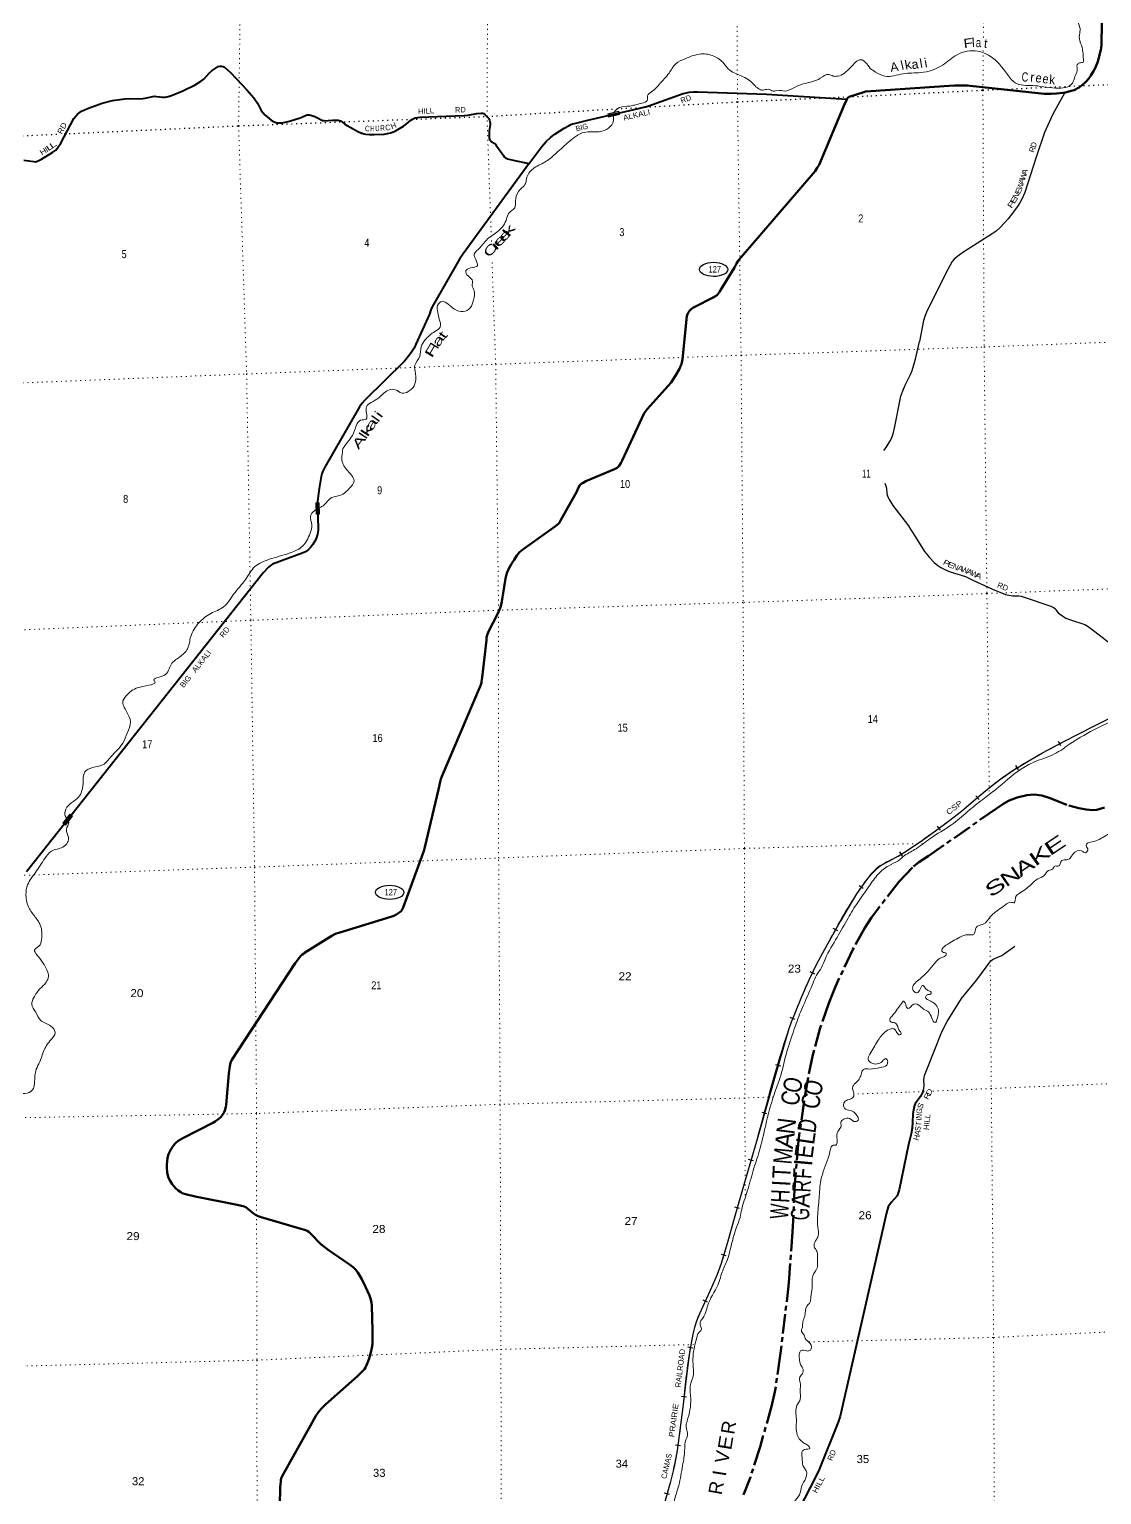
# Model space of a CAD drawing. Header units: feet. Extents: x 751810 to 1010326, y -353855 to -161247.
# Drawn here: x 799473 to 822929, y -295704 to -263666 of the extents above; entities that cross this region are included whole.
import ezdxf
from ezdxf.enums import TextEntityAlignment as Align

# ---------------------------------------------------------------- set-up
doc = ezdxf.new("R2010")
doc.units = ezdxf.units.FT
doc.header["$LTSCALE"] = 70
doc.linetypes.add('DOTTED', pattern=[1.5, 0.3, -1.2])
doc.linetypes.add('LONG_DASH_SHORT_DASH', pattern=[9.9, 6, -1.2, 1.5, -1.2])
for name, color, linetype, lineweight in [('11', 7, 'LONG_DASH_SHORT_DASH', 60), ('17', 7, 'Continuous', 25), ('23', 7, 'Continuous', 70), ('26', 7, 'Continuous', 40), ('29', 7, 'Continuous', 25), ('31', 7, 'Continuous', 13), ('34', 7, 'Continuous', 25), ('39', 7, 'Continuous', 13), ('6', 7, 'DOTTED', 25), ('61', 7, 'Continuous', 13), ('7', 7, 'DOTTED', 13)]:
    doc.layers.add(name, color=color, linetype=linetype, lineweight=lineweight)
for name, color, linetype in [('12', 7, 'Continuous'), ('27', 7, 'Continuous'), ('30', 7, 'Continuous'), ('41', 7, 'Continuous')]:
    doc.layers.add(name, color=color, linetype=linetype)

msp = doc.modelspace()

# ---------------------------------------------------------------- linework, layer by layer
at = {"layer": '11'}
for points in [[(818497.85, -282295.03), (818810.82, -281968.35), (818928.35, -281875.56), (819131.56, -281746.45), (820468.14, -280807.92), (820789.64, -280595.16), (820904.55, -280529.13), (821083.59, -280463.02), (821292.7, -280409.08), (821453.33, -280395.26), (821622.61, -280419.72), (821777.41, -280467.22), (822211.12, -280637.69), (822429.37, -280694.1), (822586.77, -280725.59), (822732.94, -280737.7), (822819.25, -280730.64), (822988.94, -280683.31)], [(818497.85, -282295.03), (817891.06, -283086.28), (817748.81, -283307.64), (817486.97, -283788.11), (817106.11, -284592.53), (816957.71, -284959.43), (816771.33, -285498.01), (816613.11, -286088.26), (816507.38, -286593.61), (816417.77, -287099.75), (816296.43, -287968.3), (816219.77, -288900.8), (816166.49, -289958.52), (816088.4, -291072.05), (815900.02, -292657.76), (815782.51, -293457.98), (815717.74, -293746.21), (815457.37, -294656.91), (815245.23, -295318.78), (815090.98, -295714.04)]]:
    msp.add_lwpolyline(points, dxfattribs=at)
at = {"layer": '17'}
for centre in [(814440.95, -268915.15), (807354.34, -282535.46)]:
    msp.add_ellipse(centre, major_axis=(309.24, -1), ratio=0.500121, dxfattribs=at)
at = {"layer": '23'}
msp.add_line((803099.85, -289184.81), (803984.3, -289361.13), dxfattribs=at)
for points in [[(823567.93, -260033.25), (823114.82, -260590.8), (823056.65, -260676.82), (823009.49, -260768.54), (822982.93, -260865.92), (822975.72, -260980.86), (822969.05, -261117.94), (822921.91, -264006.84)], [(822780.71, -264527.52), (822837.39, -264389.88), (822852.3, -264345.11), (822892.08, -264193.38), (822906.99, -264113.79), (822914.45, -264071.51), (822921.91, -264006.84)], [(822130.09, -265044.79), (822189.84, -265032.84), (822264.41, -265012.94), (822324.07, -264993.04), (822358.87, -264980.6), (822403.62, -264955.73), (822433.45, -264935.83), (822506.78, -264882.35), (822587.56, -264806.49), (822645.98, -264738.09), (822694.45, -264674.67), (822750.38, -264583.88), (822780.71, -264527.52)], [(821670.99, -265076.58), (819988.98, -264891.41), (819848.32, -264892.93), (819711.72, -264896.36), (819591.19, -264899.39), (817879.42, -265020.19)], [(817354.52, -265194.53), (817337.4, -265237.21), (817314.43, -265288.07), (816747.88, -266630.02), (816709.16, -266695.34), (816660.48, -266764.93), (814996.05, -268701.06), (814987.54, -268711.55), (814978.17, -268726.88), (814943.37, -268788.09), (814899.08, -268873.67), (814629.54, -269308.79), (814592.73, -269370.04), (814562.85, -269422.84), (814535.35, -269459.54), (814517.01, -269475.26), (814491.47, -269494.26), (814467.23, -269508.02), (814431.49, -269528.83), (814030.03, -269733.51), (813987.86, -269758.33), (813950.85, -269787.7), (813911.9, -269823.86), (813884.23, -269863.75), (813866.05, -269895.94), (813853.72, -269936.94), (813756.62, -270881.36), (813735.73, -270986.96), (813717.39, -271034.14), (813691.19, -271091.81), (813600.14, -271249.4), (813549.74, -271332.95), (813512.79, -271386.33), (812987.38, -271974.39), (812925, -272060.41), (812871.21, -272170.37), (812443.92, -273094.35), (812414.2, -273151.97), (812372.29, -273210.94), (812352.65, -273234.53), (812330.38, -273252.88), (812273.36, -273285.56), (811648, -273545.81), (811585.79, -273578.54), (811543.88, -273604.75), (811512.45, -273636.2), (811484.29, -273684.52), (811440.32, -273784.2), (811094.61, -274406.3), (811059.27, -274461.85), (810982.78, -274527.7), (810266.65, -275039.7), (810196.15, -275100.08), (810138.88, -275167.51), (810075.66, -275267.83), (810022.44, -275351.42), (809963.02, -275451.31), (809918.49, -275553.53), (809885.09, -275676.73), (809809.96, -276173.73), (809801.92, -276215.35), (809792.75, -276252.04), (809769.15, -276323.66), (809744.29, -276390.96), (809692.71, -276498.58), (809534.72, -276800.22), (809506.57, -276851.61), (809493.47, -276888.31), (809481.69, -276931.55), (809476.24, -276968.68), (809470.14, -277023.46)], [(817879.42, -265020.19), (817760.96, -265027.58), (817723.23, -265036.76), (817407.67, -265144.97), (817377.2, -265166.5), (817354.52, -265194.53)], [(821670.99, -265076.58), (821826.92, -265080.09), (821943.75, -265072.63), (822077.98, -265055.22), (822130.09, -265044.79)], [(809470.14, -277023.46), (809379.45, -277838.61), (809365.39, -277927.52), (809361.83, -277953.12), (809351.35, -277991.12), (809340.87, -278018.64), (809325.94, -278049.23), (808497.95, -280005.27), (808477.09, -280061.12), (808458.36, -280120.94), (808421.93, -280286.87), (808120.85, -281544.09), (808102.73, -281631.08), (808091.37, -281669.81), (807652.4, -282867.63), (807621.83, -282922.02), (807603.5, -282944.3), (807574.68, -282970.51), (807532.77, -282999.34), (807493.48, -283022.93), (807448.95, -283045.21), (807399.55, -283064.8), (806245.3, -283417.41), (806188.33, -283437.72), (806142.49, -283458.69), (806087.48, -283487.52), (806016.92, -283532.01), (805493.63, -283860.33), (805467.97, -283879.37), (805436.53, -283904.27), (805411.65, -283925.24), (805379.33, -283961.65), (805291.61, -284082.48), (803906.34, -286198.52), (803890.38, -286225.91), (803874.66, -286262.6), (803864.18, -286299.3), (803857.12, -286332.54), (803834.62, -286492.11), (803779.87, -287177.86), (803771.84, -287222.57), (803748.26, -287305.13), (803736.47, -287337.9), (803720.76, -287371.97), (803694.56, -287409.98), (803660.51, -287450.6), (803623.94, -287481.47), (803567.52, -287526.61), (803537.39, -287547.58), (803501.24, -287566.88), (802829.48, -287908.74), (802778.39, -287938.77), (802732.35, -287969.39), (802672.29, -288018.69), (802627, -288067.86)], [(802627, -288067.86), (802564.89, -288160.23), (802519.78, -288258.22), (802496.78, -288335.84), (802478.45, -288493.11), (802477.8, -288542.27), (802488.93, -288658.24), (802502.02, -288729.01), (802517.74, -288776.19), (802551.79, -288844.33), (802595.68, -288911.84), (802634.97, -288961.64), (802677.53, -289009.46), (802732.54, -289056.64), (802784.93, -289090.72), (802819.64, -289111.04), (802834.7, -289116.93), (802887.53, -289133.38), (803099.85, -289184.81)], [(803984.3, -289361.13), (804147.07, -289397.38), (804175.88, -289406.55), (804206, -289419.66), (804249.9, -289453.78), (804376.91, -289557.51), (804423.42, -289587.41), (804481.05, -289612.31), (804545.53, -289634.08), (805513.04, -289919.44), (805551.76, -289935.35), (805585.81, -289956.32), (805633.52, -290001.17), (805849.83, -290229.63), (806007.39, -290350.76), (806479.13, -290671.88), (806553.71, -290728.23), (806611.34, -290783.27), (806658.49, -290843.56), (806743.81, -290993.83), (806828.04, -291160.96), (806910.76, -291350.27), (806941.4, -291433.3), (806957.11, -291506.69), (806964.16, -291576.5), (806982.46, -292115.99)], [(806982.46, -292115.99), (806982, -292304.81), (806976.76, -292414.9), (806963.66, -292490.91), (806941.18, -292597.71), (806906.03, -292729.43), (806871.98, -292823.79), (806827.45, -292920.77), (806801.25, -292962.71), (806769.82, -292999.4), (806649.36, -293113.87), (805948.6, -293733.31), (805855.33, -293824.98)], [(805855.33, -293824.98), (805790.12, -293904.99), (805740.21, -293978.66), (805622.41, -294190.79), (805004.37, -295302.42), (804985.28, -295353.8), (804977.42, -295380.01), (804972.73, -295413.89), (804964.32, -295471.74), (804959.59, -295543.04), (804929.62, -297198.38)]]:
    msp.add_lwpolyline(points, dxfattribs=at)
at = {"layer": '26'}
for points in [[(799349.7, -266527.07), (799570.3, -266559.25), (799605.76, -266562.32), (799632.93, -266555.1), (799682.57, -266535.58), (799738.41, -266507.13), (799986.65, -266354.57), (800054.95, -266305.01), (800083.6, -266271.25), (800159.7, -266154.05), (800448.49, -265616.57), (800524.31, -265519.69), (800615.15, -265452.12), (800748.34, -265396.19), (801068.06, -265283.54), (801295.54, -265224.23), (801559.21, -265184.93), (801668.4, -265179.09), (801877.52, -265184.01), (801955.85, -265181.26), (802009.09, -265174.13), (802109.06, -265149.34), (802172.38, -265135.28), (802214.43, -265130.87), (802254.35, -265131.93), (802389.69, -265148.04), (802422.03, -265149.1), (802443.35, -265148.11), (802481.89, -265141.67), (802560.29, -265119.39), (802693.53, -265070.48), (802830.76, -265009.71), (803099.28, -264878.8), (803217.29, -264809.33), (803287.85, -264755.54), (803408.49, -264623.17), (803470.42, -264568.59), (803534.58, -264522.05), (803607.34, -264481.37), (803639.09, -264472.38), (803673.63, -264471.82), (803711.99, -264480.42), (803743.91, -264496.51), (803864.28, -264602.18), (804006.05, -264747.05), (804230.39, -264986.5), (804387.04, -265165.03), (804462.21, -265283.09), (804545.99, -265439.17), (804628.5, -265541), (804764.69, -265650.81), (804830.08, -265687.9), (804888.13, -265708.02), (805000.94, -265710.66), (805165.24, -265674.44), (805394.52, -265603.31), (805431.02, -265590.11), (805525.46, -265546), (805553.71, -265536.49), (805573.46, -265532.47), (805599.49, -265532.8), (805629.76, -265539.96), (805717.76, -265573.82), (805804.54, -265618.88), (805858.12, -265645.39), (805889.32, -265656.59), (805920.1, -265663.35), (805964.97, -265665.97), (806012.55, -265662.82), (806103.94, -265653.36), (806195.79, -265650.85), (806227.92, -265653.32), (806251.33, -265658.55), (806280.3, -265670.35), (806320.62, -265696.09), (806377.43, -265739.34), (806555.02, -265843.76), (806660.39, -265898.87), (806742.53, -265933.61)], [(810398.16, -266603.55), (810679.74, -266224.78), (810779.09, -266115.51), (810873.59, -266028.19), (810970.47, -265956.01), (811172.55, -265824.45), (811279.62, -265766.08), (811314.62, -265748.61), (811352.96, -265734.62), (811397.41, -265722.56), (811687.31, -265651.35), (812795.3, -265395.91), (812999.25, -265346.84), (813775.09, -265073), (813844.13, -265051.81), (813909.04, -265039.67), (813998.68, -265033.46), (814095.91, -265035.29), (815594.85, -265084.75), (817354.52, -265194.53)], [(806742.54, -265933.61), (806752.85, -265937.97), (806787.96, -265949.44), (806836.65, -265960.18), (806914.76, -265967.74), (807015.22, -265966.97), (807237.28, -265955.72), (807310.02, -265945.15), (807374.69, -265929.39), (807437.79, -265906.62), (807497.99, -265878.39), (807655.28, -265782.19), (807707.03, -265746.71), (807821.53, -265649.95), (807868.3, -265622.6), (807915.7, -265604.47), (807915.7, -265604.47), (807968.69, -265593.25), (808015.32, -265589.71), (808982.47, -265551.63), (809066.55, -265543.64), (809265.02, -265509.03), (809358.85, -265500.42), (809387.07, -265501.84), (809407.99, -265508.21), (809446.58, -265532.77), (809491.26, -265579.11), (809513.78, -265610.2), (809535.14, -265652.03), (809544.77, -265683.41), (809549.64, -265717.15), (809549.74, -265755.66), (809532.29, -265887.73), (809528.43, -265950.12), (809529.19, -266022.83), (809532.59, -266045.16), (809538.21, -266065.74), (809545.91, -266084.3), (809554.96, -266098.47), (809575.7, -266118.78), (809652.86, -266165.97), (809667.43, -266178.07), (809680, -266192.9), (809844.53, -266426.52), (809869.93, -266460.88), (809887.12, -266475.88), (809930.65, -266497.51), (810055.84, -266529.58), (810397.57, -266603.43)], [(810398.16, -266603.55), (808961.27, -268571.83), (808883.55, -268690.41), (808284.88, -269736.69), (808258.23, -269800.55), (808227.35, -269891.52), (807930.65, -270546.7), (807889.07, -270638.72), (807834.16, -270724.11), (807793.76, -270779.36), (807679.77, -270918.97), (806808.67, -271776.83), (806754.15, -271837.39), (806697.29, -271918.35), (805939.26, -273238.6), (805885.79, -273343.2), (805869.63, -273386.85), (805855.47, -273443.89), (805813.16, -273704.58), (805777.33, -273985.25), (805787.66, -274615.12), (805775.12, -274706.75), (805757.35, -274776.26), (805739.58, -274819.91), (805672.15, -274927.85), (805623.26, -274997.73), (805582.87, -275039.76), (805526.33, -275081.79), (805463.23, -275111.91), (804795.34, -275359.06), (804748.44, -275386.51), (804702.37, -275425.66), (804596.47, -275542.89), (799409.7, -282086.27)], [(819027.13, -286869.25), (819019.16, -286896.19), (818963.39, -286998.26), (818879.79, -287113.11), (818851.48, -287157.09), (818837.18, -287186.32), (818826.18, -287221.16), (818809.84, -287295.76), (818799.83, -287374.85), (818788.53, -287568.42), (818785.44, -287687.29), (818762.51, -287816.72), (818703.32, -288047.56)], [(818703.32, -288047.56), (818502.82, -289037.51), (818455.61, -289171.48), (818324.23, -289317.49), (818259.94, -289407.57), (818220.81, -289543.37), (817212.22, -293985.84), (817166.93, -294115.74), (816752.2, -295150.14), (816665.68, -295323.29), (816312.18, -296014.02)]]:
    msp.add_lwpolyline(points, dxfattribs=at)
at = {"layer": '29'}
for points in [[(822119.13, -265063.87), (821861.49, -265524.18), (821679.29, -265923.5), (821497.09, -266461.71), (821245.48, -267234.31), (821180.41, -267381.89), (821137.24, -267460.55), (821089.31, -267538.14), (820881.08, -267807.24), (820707.55, -268002.57), (820618.63, -268076.36), (820534.03, -268137.11), (819891.99, -268545.11), (819781.37, -268623.25), (819701.11, -268692.69), (819659.91, -268740.45), (819570.97, -268901.03), (819111.13, -269812.51), (819067.76, -269921.04), (819033.05, -270029.53), (818946.28, -270489.62)], [(818160.52, -272876.99), (818213.16, -272811.76), (818261.97, -272735.8), (818307.52, -272655.5), (818356.31, -272551.34), (818378, -272481.89), (818404.03, -272351.68), (818538.51, -271687.6), (818577.56, -271570.41), (818629.61, -271448.87), (818746.74, -271210.15), (818781.45, -271127.68), (818855.2, -270875.94), (818946.28, -270489.62)], [(818185.93, -273587.05), (818225.08, -273701.54), (818232.68, -273812.21), (818242.44, -273866.47), (818263.04, -273916.38), (818281.48, -273948.94), (818363.9, -274079.16), (818702.28, -274521.88), (818757.59, -274608.68), (818810.73, -274699.84), (819053.66, -275081.79), (819159.94, -275216.34), (819266.23, -275320.52), (819342.15, -275387.79), (819413.73, -275433.37), (819498.32, -275476.77), (819613.28, -275524.52), (819951.65, -275633.03), (820038.41, -275672.08), (820107.82, -275706.82), (820537.3, -275906.48), (820827.95, -276023.67), (820898.44, -276038.85), (820975.45, -276049.71), (821118.6, -276054.05), (821165.23, -276058.38), (821231.39, -276080.09), (821817.04, -276279.75), (821872.34, -276305.78), (821908.14, -276331.84), (821928.74, -276355.7), (821977.55, -276422.99), (822004.65, -276449.02), (822081.66, -276496.77)], [(822081.66, -276496.77), (822145.65, -276538), (822245.43, -276577.06), (822562.11, -276676.89), (822635.86, -276720.3), (822748.65, -276811.44), (822969.89, -276976.38), (823152.09, -277123.96), (823217.16, -277180.38), (823369, -277367.02), (823677, -277788.04), (823768.1, -277879.19), (823820.16, -277926.93), (823872.22, -277961.66), (823928.61, -277992.04), (823980.67, -278005.06), (824067.43, -278009.4), (824171.55, -278000.72), (824258.31, -277987.7), (824457.86, -277939.96), (824913.36, -277818.42), (825494.67, -277640.47), (825893.78, -277505.91)], [(819027.13, -286869.25), (819037.38, -286820.48), (819043.89, -286759.7), (819039.55, -286636.01), (819043.89, -286581.74), (819054.74, -286536.18), (819100.29, -286429.83), (819429.99, -285587.78), (819551.45, -285362.08), (819863.8, -284858.59), (819993.94, -284697.99), (820197.83, -284446.25), (820505.84, -284033.91), (820532.96, -284007.86), (820556.8, -283993.76), (820709.72, -283931.91), (820745.53, -283912.37), (821030.96, -283714.81)]]:
    msp.add_lwpolyline(points, dxfattribs=at)
at = {"layer": '31'}
for p, q in [((805739.1, -274019.42), (805814.09, -274017.86)), ((805744.31, -274269.36), (805739.1, -274019.42)), ((800206.36, -281020.91), (800360.67, -280824.22)), ((800360.67, -280824.22), (800419.68, -280870.51))]:
    msp.add_line(p, q, dxfattribs=at)
for points in [[(805814.09, -274017.86), (805819.3, -274267.8), (805744.31, -274269.36)], [(800419.68, -280870.51), (800265.37, -281067.2), (800206.36, -281020.91)]]:
    msp.add_lwpolyline(points, dxfattribs=at)
for points in [[(805806.26, -274026.02), (805747.26, -274027.24), (805752.13, -274261.19), (805811.13, -274259.97)], [(800217.59, -281019.55), (800362.02, -280835.45), (800408.44, -280871.86), (800264.01, -281055.96)]]:
    msp.add_lwpolyline(points, close=True, dxfattribs=at)
at = {"layer": '34'}
for p, q in [((822038.28, -279332.68), (821986.52, -279234.93)), ((821108.23, -279859.42), (821050.97, -279764.79)), ((820248.53, -280505.54), (820176.47, -280421.62)), ((819406.39, -281175.18), (819340.96, -281085.99)), ((818575.85, -281744.54), (818516.07, -281651.48)), ((817713.61, -282453.52), (817621.7, -282391.98)), ((817155.76, -283379.57), (817059.25, -283325.52)), ((816651.71, -284322.51), (816552.58, -284273.45)), ((816220.49, -285313.99), (816117.87, -285272.71)), ((815909.7, -286333.97), (815803.46, -286303.2)), ((815606.26, -287376.4), (815499.96, -287345.82)), ((815312.53, -288407.57), (815206.22, -288377.04)), ((815010.29, -289450.45), (814903.98, -289419.92)), ((814715.89, -290481.83), (814609.78, -290450.59)), ((814309.51, -291495.53), (814208.98, -291449.41)), ((813987.1, -292497.56), (813878.13, -292478.6)), ((813848.09, -293571.35), (813738.28, -293558.11)), ((813713.64, -294635.86), (813604.02, -294621.08)), ((813475.46, -295701.6), (813368.7, -295672.67))]:
    msp.add_line(p, q, dxfattribs=at)
for points in [[(818477.81, -281744.91), (818597.1, -281668.28), (818716.64, -281591.47), (819006.66, -281393.82), (819291.56, -281188.47), (819578.82, -280977.71), (819861.86, -280761.43), (820128.55, -280536.61), (820393.38, -280309.17), (820692.82, -280073.17), (821005.36, -279854.81), (821318.52, -279665.3), (821637.53, -279486.55), (821866.94, -279361.62), (822097.76, -279239.4), (822774.9, -278894.61), (823453.66, -278553.01)], [(818476.98, -281745.28), (818279.88, -281852.33), (818085.66, -281958.04), (817998.64, -282018.2), (817886.91, -282133.6), (817786.67, -282261.23), (817671.92, -282412.95), (817566.47, -282570.45), (817208.64, -283173.39), (816866.29, -283784.73), (816693.89, -284108.3), (816531.29, -284436.84), (816363.79, -284816.91), (816206.91, -285201.44), (816139.25, -285369.65), (816079.9, -285540.68), (815726.59, -286760.57), (815375.51, -287981.03), (815133.35, -288824.17), (814891.2, -289667.31), (814750.87, -290160.4), (814606.05, -290652.34), (814520.73, -290891.5), (814366.43, -291240.5), (814207.21, -291587.61), (814135.63, -291746.78), (814065.68, -291907.06), (814021.45, -292050.13), (813989.8, -292196.87), (813946.98, -292394.44), (813912.37, -292593.33), (813842.23, -293163.65), (813773.49, -293734.03), (813709.56, -294238.06), (813641.64, -294741.63), (813575.07, -295094.52), (813488.78, -295443.67), (813348.07, -295962.98)]]:
    msp.add_lwpolyline(points, dxfattribs=at)
at = {"layer": '34', "lineweight": 13}
for points in [[(818478.12, -281746.02), (818717.25, -281592.39), (819292.21, -281189.36), (819862.55, -280762.29), (820394.08, -280310.02), (821005.96, -279855.73), (821638.06, -279487.51), (822098.27, -279240.38), (823454.15, -278553.99), (824218.78, -278180.43), (824605.4, -278045.89), (825130.08, -277885.74), (826118.3, -277613.27), (827402.09, -277262.92), (827855.79, -277158.91), (828228.43, -277109.28), (829004.38, -277031.41), (829832.56, -276952.22), (830283.79, -276910.69), (830915.75, -276862.61), (831737.95, -276622.5), (832941.46, -276358.72), (833636.56, -276262.74), (833975.05, -276213.97), (834420.45, -276180.64), (834896.73, -276176.74), (835342.53, -276159.5), (836105.91, -276142.35), (837132.79, -276132.67), (838348.44, -276116.24), (839281.06, -276114.96), (839991.64, -276157.52), (840685, -276234.74), (841304.77, -276344.01), (841915.25, -276483.71), (842609.87, -276693.79), (843455.95, -276932.27), (844489.18, -277260.69), (845259, -277585.65), (845847.12, -277959.47), (846344.95, -278339.58), (846856.37, -278781.77), (847499.09, -279331.4), (847989.06, -279800.31), (848409.98, -280240.74), (848775.11, -280700.7), (849049.22, -281056.23), (849460.43, -281591.54), (849721.37, -281983.64), (849957.41, -282344.15), (849959.62, -282352.15)], [(818474.57, -281747.61), (818086.24, -281958.98), (817787.54, -282261.9), (817567.4, -282571.04), (816867.26, -283785.26), (816532.29, -284437.31), (816207.93, -285201.85), (816080.95, -285541.01), (815376.57, -287981.33), (814892.26, -289667.61), (814607.1, -290652.68), (814208.21, -291588.06), (814066.71, -291907.44), (813990.88, -292197.1), (813913.46, -292593.49), (813774.58, -293734.17), (813642.73, -294741.81), (813489.84, -295443.95), (813197.79, -296479.51), (812928.59, -297283.02), (812574.82, -298080.45), (812094.54, -298884.88), (811801.61, -299264.17), (811412.09, -299639.68), (810545.27, -300420.95), (809897.78, -301034.02), (808849.03, -301948.38), (808014.09, -302716.82), (807336.74, -303342.67), (806903.96, -303584.31), (806502.63, -303706.45), (805709.14, -303735.09), (805182.36, -303733.33), (804280.99, -303704.11), (803540.71, -303773.79), (802841.67, -303888.8), (802151.67, -304047.89), (801184.53, -304308.09), (799969.68, -304638.5), (799675.85, -304713.83), (799265.07, -304773.78), (797956.67, -304880.91), (796817.61, -305008.24), (796152.73, -305122.46), (795097.99, -305332.36), (794312.18, -305521.88), (793734.67, -305676.32), (792980.06, -305911.41), (792358.21, -306149.43), (792029.59, -306285.97), (791607.86, -306483.07), (791178.82, -306712.54), (790788.39, -306971.75)]]:
    msp.add_spline(points, degree=3, dxfattribs=at)
at = {"layer": '39'}
for points in [[(822593.13, -260066.62), (822478.68, -260469.86), (822409.21, -260749.45), (822308.36, -260979.5), (822302.14, -261134.69), (822242.25, -261476.46), (822258.58, -261649.2), (822224.47, -261895.7), (822255.99, -262357.99), (822308.11, -263002.99), (822423.93, -263541.69), (822457.59, -263683.79), (822436.92, -263823.24), (822485.88, -264015.3), (822520.64, -264201.67), (822526.84, -264290.1), (822521.19, -264386.89), (822443.1, -264398.92), (822395.88, -264440.37), (822393.09, -264571.31), (822343.99, -264699.39), (822291.28, -264843.67), (822188.66, -264920.74), (821984.41, -264952.04), (821716.6, -264932.59), (821470.54, -264898.51), (821269.36, -264891.48), (821067.44, -264854.27), (820867.52, -264653.92), (820487.71, -264250.71), (820215.75, -264144.78), (819765.37, -264220.52), (819447.38, -264447.97), (818969.05, -264613), (818583.72, -264636.77), (818189.13, -264692.99), (817979.79, -264599.59), (817864.56, -264521.6)], [(798018.93, -265038.93), (798049.96, -265024.49), (798070.28, -264945.51), (798074.74, -264788.38), (798073.14, -264609.1), (798083.42, -264470.25), (798171.88, -264286.84), (798246.36, -264202.56), (798293.83, -263903.5), (798388.25, -263635.55), (798536.29, -263338.17), (798691, -263157.39), (798829.56, -263150.12), (799028.07, -263038.77), (799400.21, -262871.02), (799713.02, -262658.36), (799941.12, -262522.16), (800208.45, -262342.77), (800313.62, -262193.35), (800377.64, -262179.77), (800466.74, -262119.3), (800506.6, -262104.28), (800488.47, -262014.11), (800521.89, -261981.12), (800599.08, -262015.55), (800593.09, -261929.12), (800592.07, -261796.28), (800705.26, -261558.09), (800807.18, -261354.39), (800859.68, -261188.08), (801073.03, -261022.03), (801231.59, -260921.69), (801315.8, -260824.62)], [(817864.56, -264521.6), (817660.56, -264331.78), (817433.24, -264502.18), (817156.05, -264689.85), (817057.49, -264688.13), (816958.16, -264652.21), (816773.12, -264737.07), (816431.94, -264851.75), (816208.72, -264937.51), (815987.37, -265017.18), (815850.21, -265000.01), (815745.69, -265016.53), (815633.84, -264978), (815521.99, -264996.34), (815417.1, -264960.07), (815228.2, -264787.34), (814927.18, -264635.35), (814792.82, -264561.99), (814662.7, -264410.03), (814443.98, -264252.08), (814171.47, -264204.11), (813820.01, -264308.97), (813611.5, -264422.56), (813465.28, -264623.27), (813253.72, -264867.79), (813092.48, -265026.58), (812996.03, -265117.42), (812986.32, -265220.32), (812873.06, -265279.33), (812715.75, -265321.33), (812611.23, -265343.35), (812383.85, -265378.21), (812258.65, -265491.01), (812250.45, -265660.31), (812141.68, -265827.93), (811938.37, -265905.16), (811608.96, -265918.92), (811275.92, -266126.02), (811001.97, -266367.97), (810781, -266552.31), (810518.87, -266695.35), (810356.67, -266900.46), (810327.59, -267036.02), (810170.83, -267214.83), (810107.18, -267421.67), (810092.4, -267566.96), (809956.54, -267692.94), (809899.7, -267845.26), (809702.43, -268099.51), (809473.19, -268273.98), (809326.29, -268444.51), (809206.83, -268584.2), (809237.67, -268702.25), (809272.84, -268834.3), (809121.18, -268884.15), (809022.04, -268944.85), (809068.86, -269058.51), (809169.93, -269170.89), (809162.13, -269269.72), (809202.74, -269375.46), (809189.47, -269587.15), (809116.96, -269757.96), (808965.94, -269835.98), (808775.82, -269786.07), (808634.6, -269676.65), (808500.47, -269613.35), (808403.98, -269702.18), (808409.52, -269857.06), (808440.95, -270001.27), (808459, -270175.99), (808346.57, -270271.23), (808131.67, -270457.44), (808046.6, -270606.39), (808011.32, -270822.63), (807907.03, -271010.28), (807917.23, -271193.24), (807891.08, -271457.57), (807761.3, -271585.42), (807623.43, -271622.88), (807478.93, -271545.73), (807352.34, -271548.7), (807115.01, -271721.35), (806948.56, -271827.91), (806846.08, -271918.89), (806849.25, -272057.73), (806842.18, -272188.75), (806720.11, -272213.75), (806630.06, -272320.54), (806538.69, -272546.14), (806437.37, -272687.42), (806334.08, -272830.76)], [(806334.08, -272830.76), (806327.39, -273155.03), (806489.26, -273376.71), (806577.46, -273541.74), (806478.55, -273701.08), (806328.68, -273829.4), (806196.97, -273872.75), (806083.12, -273905.61), (805923.85, -274062.34), (805709.62, -274190.16), (805623.87, -274308.93), (805650.28, -274497.55), (805614.31, -274683.6), (805543.58, -274844.29), (805451.8, -274963.21), (805157.84, -275121.07), (804722.58, -275254.07), (804400.68, -275420.64), (804205.7, -275686.92), (803941.85, -276019.23), (803722.89, -276292.1), (803442.73, -276437.57), (803183.99, -276640.92), (803003.85, -276941.07), (802933.54, -277208.45), (802758.78, -277391.71), (802575.44, -277551.01), (802416.07, -277792.3), (802205.6, -277907.95), (802209.71, -277911.88), (801899.12, -278045.98), (801627.23, -278201.32), (801522.06, -278350.74), (801599.77, -278584.46), (801683.27, -278807.98), (801614.42, -279051.17), (801516.93, -279272.88), (801256.42, -279574.91), (801109.15, -279729.35), (800851.59, -279807.85), (800688.88, -279902.25), (800648.48, -280158.87), (800606.8, -280359.15), (800521.14, -280481.94), (800363, -280600.39), (800254.14, -280763.99), (800256.34, -280860.57), (800337.91, -280999.58), (800283.31, -281161.91), (800327.39, -281332), (800311.78, -281441.07), (800205.61, -281546.23), (799958.32, -281634.56), (799809.18, -281795.08), (799607.08, -282101.78), (799436.25, -282369.5), (799399.01, -282587.79), (799448.9, -282836.26), (799584.46, -283050.5), (799713.72, -283252.82), (799741.05, -283570.25), (799683.98, -283712.51), (799585.39, -283797.36), (799637.96, -283898.8), (799768.59, -284072.89), (799865.01, -284245.78), (799892.01, -284371.98), (799838.68, -284502.07), (799711.14, -284639.93), (799570.86, -284836.48), (799527.85, -284978.41), (799608.15, -285149.66), (799718.78, -285328.25), (799944.98, -285461.86), (800036.42, -285592.59), (799924.14, -285782.44), (799769.39, -286049.78), (799701.36, -286240.61), (799624.65, -286403.46), (799588.91, -286688.15), (799561.84, -286823.67), (799427.45, -286925.46), (799222.99, -286952.39), (799107.42, -287085.95), (799122.19, -287292.96), (799054.38, -287493.85), (798985.85, -287662.54), (798915.99, -287772.89), (798746.61, -287839.26), (798527.5, -287928.94), (798430.06, -288152.67)], [(818481.08, -281847.69), (818618.19, -281731.79), (818869.72, -281580.5), (819175.76, -281357.38), (819644.78, -281059.7), (819989.5, -280775.21), (820328.5, -280502.94), (820610.53, -280284.45), (821150.59, -279852.1), (821457.97, -279683.31), (821895.88, -279509.22), (822250.03, -279280.87), (822830.64, -278944.14), (823668.99, -278544.57), (824187.47, -278295.98), (824857.49, -278079.83), (825408.23, -277917.01), (825811.96, -277824.32), (826273.45, -277710.05), (826740.82, -277589.59), (826880.02, -277610.25), (826954.52, -277533.88), (827085.09, -277530.61), (827291.69, -277513.34), (827452.74, -277523.39), (827590.78, -277578.31), (827672.76, -277479.61), (827802.14, -277428.04), (827915.52, -277298.34), (828087.32, -277255.78), (828530.22, -277202.37), (829143.71, -277138.65), (829617.38, -277110.64), (829797.75, -277170.54), (829918.65, -277101.07), (830131.7, -277019.21), (830561.37, -277000.36), (830773.04, -277025.25), (830928.36, -277047.52), (831101.07, -277041.17), (831199.12, -276942.07), (831313.69, -276860.67), (831659.17, -276769.44), (831888.73, -276705.29), (832205.72, -276681.22), (832434.94, -276602.98), (832692.46, -276612.62), (832774.27, -276588.42), (832939.26, -276513.81), (833298.1, -276394.06), (833616.4, -276341.77), (833657.82, -276391.07), (833748.79, -276493.48), (833757.1, -276422.8), (833758.83, -276330.14), (833929.18, -276309.76), (834386.58, -276274.11), (834696.03, -276270.37), (834737.12, -276225.04), (834723.33, -276154.92), (834665.84, -276106.02), (834483.48, -276101.81), (834191.47, -276105.86), (833875.99, -276109.75), (833920.75, -276050.24), (834072.16, -275669.93), (834141.03, -275366.19), (834142.46, -275098.37), (834174.52, -275013), (834259.83, -275049.11), (834342.74, -275069.18), (834404.99, -275148.15), (834473.41, -275069.92), (834563.52, -274975.04), (834629.1, -275025.75), (834639.23, -275273.14), (834706.45, -275553.33), (834723.73, -275764.3), (834791.49, -275903.54), (834820.7, -275947.1), (834893.52, -275965.41), (835004.57, -276067.32), (835003.41, -276101.57), (834901.01, -276106.16), (834833.06, -276121.96), (834830.74, -276190.47), (834889.54, -276211.15), (834974.6, -276237.2), (834963.69, -276283.78), (835042.53, -276301.93), (835133.54, -276243.27)], [(818591.16, -284910.39), (818637.72, -284962.82), (818657.84, -285044.87), (818688.67, -285072.28), (818820.97, -284976.34), (818964.98, -285029.1), (819034.82, -285089.76), (819140.77, -285147.5), (819212.6, -285288.65), (819283.28, -285383.52), (819336.94, -285277.48), (819341.37, -285049.85), (819242.31, -284945.63), (819132.3, -284885.97), (819078.58, -284826.92), (819109.47, -284775.81), (819187.47, -284759.76), (819196.47, -284717.25), (819127.18, -284678.72), (819063.36, -284617.91), (819011.9, -284568.86), (818959.6, -284648.7), (818881.24, -284731.2), (818818.07, -284696.55), (818794.34, -284630.7), (818958.1, -284425.25), (819273.41, -284089.15), (819426.96, -283958.44), (819518.37, -283915.88), (819529.23, -283867.29), (819448.13, -283839.12), (819431.17, -283803.31), (819522.9, -283692.28), (819828.12, -283517.5), (820009.62, -283460.59), (820132.06, -283453.49), (820182.57, -283301.22), (820337.56, -283228.87), (820492.48, -283071.96), (820671.54, -282916.46), (820821.68, -282810.01), (820934.83, -282752.8), (821013.42, -282760.9), (821050.32, -282627.08), (821121.04, -282560.88), (821255.55, -282472.94), (821375.65, -282371.26), (821531.16, -282238.5), (821670.08, -282166.56), (821767.84, -282055.38), (821857.39, -282018.9), (821904.2, -281961.35), (821978.63, -281963.51), (822060.01, -281840.66), (822164.07, -281821.94), (822237.6, -281787.88), (822305.57, -281691.54), (822490.95, -281628.5), (822576.36, -281668.63), (822624.59, -281586.89), (822595.27, -281539.3), (822595.84, -281480.9), (822723.21, -281429.38), (823015.41, -281297.21), (823328.7, -281204.78), (823422.03, -281321.23), (823503.87, -281379.57), (823534.54, -281237.86), (823556.36, -281144.7), (823773.97, -281084.87), (824009.34, -280929.97), (824147.94, -280926.49), (824184.72, -280869.19), (824235.3, -280801.48), (824378.84, -280753.58), (824694.95, -280612.76), (824892.01, -280615.86), (824962, -280682.56), (825050.11, -280587.73), (825129.57, -280549.49), (825155.05, -280442.14), (825419.88, -280340.86), (825575.62, -280298.7), (825761.14, -280241.69), (826159.75, -280185.37), (826855.62, -280039.04), (827663.83, -279883.85), (827886.6, -279870.2), (827964.89, -279866.22), (827997.25, -279792.92)], [(818481.78, -281847.1), (818271.06, -281952.64), (818042.04, -282137.17), (817839.02, -282403.63), (817591.71, -282755.68), (817382.35, -283096.78), (817142.67, -283519.11), (816885.87, -283984.12), (816801.76, -284175.33), (816693.08, -284346.98), (816618.43, -284511.79), (816425.47, -284955.17), (816265.57, -285349.47), (816158.05, -285660), (816043.45, -286012.97), (815908.63, -286537.53), (815831.33, -286762.8), (815763.3, -286953.63), (815579.5, -287622.27), (815435.92, -288203.4), (815306.62, -288617.11), (815178.19, -289069.05), (815054.69, -289472.56), (815018.4, -289644.53), (814944.75, -289853.61), (814833.73, -290223.03), (814723.86, -290611.05), (814613.99, -290876.2), (814562.29, -291044.34), (814329.62, -291516.43), (814202.02, -291845.89), (814144.22, -291955.96), (814169.71, -292104.33), (814108.89, -292170.18), (814078.43, -292245.38), (814035.88, -292407.42), (813991.66, -292849.34), (813998.9, -293078.67), (813930.14, -293325.88), (813940.58, -293607.48), (813861.11, -294090.48), (813837.97, -294221.88), (813869.21, -294358.04), (813821.51, -294558.46), (813807.5, -294737.95), (813792.9, -294891.29), (813762.73, -295067.14), (813678.09, -295499.94), (813588.56, -295806.02), (813545.2, -296020.43), (813506.25, -296164.27), (813444.16, -296350.94), (813463.89, -296422.95), (813436.87, -296560.48), (813330.2, -296732.08), (813268.29, -296926.79), (813236.02, -297098.66), (813140.22, -297306.25), (813047.08, -297541.95), (812952.51, -297715.28), (812970.52, -297887.99), (812995.69, -298022.28), (812928.66, -298168.8), (812759.38, -298239.2), (812696.09, -298373.55), (812726.06, -298541.95), (812700.54, -298657.3), (812482.18, -298956.33), (812405.88, -299137.29), (812338.21, -299167.05), (812228.01, -299183.73), (812186.73, -299224.96), (812246.47, -299287.98), (812290.04, -299347.35), (812294.16, -299439.86), (812205.03, -299586.89), (812136.8, -299681.1), (812043.19, -299808.1), (811725.38, -300242.33), (811425.69, -300678.15), (811120.56, -301051.69), (810812.74, -301395.09), (810719.99, -301471.75), (810648.42, -301419.07), (810527.21, -301305.14), (810395.17, -301157.25), (810287.16, -301093.34), (810253.78, -301128.35), (810279.95, -301218.33), (810338.83, -301331.7), (810448.77, -301480.11)], [(818589.99, -284910.9), (818459.11, -285088.74), (818336.04, -285246.63), (818293.67, -285328.15), (818320.8, -285371.8), (818387.29, -285378.3), (818450.91, -285435.19), (818516.37, -285572.57), (818543.73, -285626.28), (818510.12, -285651.23), (818450.7, -285602.29), (818386.48, -285519.24), (818316.15, -285520.89), (818187.05, -285590.34), (818024.76, -285791.43), (817860.33, -286075.11), (817820.7, -286188.77), (817888.66, -286259.65), (818019.96, -286286.78), (818129.24, -286229.86), (818210.3, -286169.58), (818248.17, -286243.18), (818227.57, -286310.1), (818082.03, -286363.84), (817853.6, -286397.37), (817717.14, -286408.62), (817665.32, -286516.53), (817627.38, -286616.06), (817541.03, -286708.67), (817476.96, -286808.82), (817501.08, -286896.83), (817493.69, -287013.77), (817402.31, -287062.21), (817301.16, -287122.96), (817291.49, -287227.87), (817328.76, -287275.31), (817474.49, -287318.2), (817560.67, -287394.7), (817603.57, -287512.47), (817544.06, -287548.08), (817413.9, -287482.68), (817289.46, -287491.64), (817222.79, -287565.67), (817228.41, -287636), (817158.96, -287764.46), (817136.17, -287823.37), (817145.73, -287978.16), (817113.45, -288061.45), (817039.24, -288069.23), (816998.88, -288150.7), (816945, -288345.22), (816789.08, -288825.99), (816747.88, -289223.55), (816714.71, -289620.91), (816720.16, -289860.35), (816730.32, -290041.29), (816672.65, -290157.39), (816639.37, -290285), (816697.78, -290378.25), (816712.09, -290565.14), (816709.73, -290726.25), (816609.5, -290915.81), (816595.6, -291187.91), (816565.79, -291379.86), (816548.45, -291501.06), (816483.79, -291575.04), (816434.58, -291797.64), (816393.3, -291927.45), (816381.76, -292038.44), (816363.91, -292137.51), (816422.05, -292218.68), (816443.75, -292288.63), (816554.82, -292398.77), (816558.13, -292543.64), (816478.12, -292561.62), (816355.27, -292552.42), (816322.34, -292607.54), (816317.15, -292732.48), (816348.44, -292870.65), (816396.86, -292966.15), (816375.08, -293069.33), (816318.83, -293159.23), (816343.91, -293289.49), (816330.72, -293416.63), (816337.27, -293615.78), (816263.89, -293748.35), (816250.72, -294052.64), (816257.5, -294350.43), (816341.68, -294515.55), (816429.64, -294581.94), (816515.28, -294634.29)], [(816515.28, -294634.29), (816544.74, -294691.98), (816430.66, -294714.78), (816385.13, -294746.04), (816378.38, -294891.15), (816400.82, -295081.87), (816427.95, -295125.53), (816469.84, -295199.03), (816453.27, -295354.43), (816370.4, -295511.38), (816316.62, -295709.93), (816207.44, -295859.45), (816120.37, -296097.02), (815955.29, -296352.53), (815816.11, -296508.79), (815555.63, -296635.68), (815302.74, -296919.42), (815184.47, -297111.42), (815073.87, -297198.56), (814979.25, -297281.3), (814935.06, -297459.49), (814872.18, -297611.95), (814831.74, -297866.56), (814716.12, -297998.1), (814672.48, -298200.44), (814621.76, -298445.22), (814541.86, -298644.38), (814542.16, -299010.76), (814523.32, -299242.72), (814463.5, -299264.25), (814426.83, -299331.54), (814363.87, -299568.55), (814258.5, -299973.65), (814159.1, -300199.44), (814130.84, -300371.22), (814031.76, -300522.51), (813953.18, -300780.02), (813828.72, -301141.27), (813687.13, -301456.62), (813581.42, -301670.48), (813454.25, -301824.44), (813289.63, -302011.49), (813106.56, -302182.87), (812856.41, -302498.75), (812553.19, -302779.64), (812204.62, -303011.26), (812078.22, -303110.85), (811962.83, -303252.46), (811666.6, -303575.46), (811403.39, -303847.36), (811194.84, -304047.52), (811043.82, -304125.54), (810894.45, -304276), (810691.38, -304451.87), (810668.87, -304522.86), (810684.26, -304580.88), (810667.32, -304631.6), (810598.91, -304629.18), (810519.04, -304653.2), (810368.94, -304771.46), (809951.55, -305071.13), (809707.47, -305300.3), (809351.14, -305544.18), (809108.56, -305751.18), (808877.13, -305917.65), (808580.07, -306115.85), (808550.62, -306146.74), (808337.9, -306252.38), (808158.88, -306368.27)]]:
    msp.add_spline(points, degree=3, dxfattribs=at)
at = {"layer": '6'}
for points in [[(817882.96, -265119.22), (820331.25, -264995.57), (825748.27, -264752.83), (831135.46, -264522.93), (836507.18, -264317.57), (841797.31, -264063.92), (847236.28, -263814.6), (849316.13, -263712.32)], [(800237.2, -265952.19), (804050.29, -265775.82), (809483.97, -265570.07), (814963.31, -265250.52), (817882.96, -265119.22)], [(786453.1, -266644.86), (787585.13, -266602.23), (793114.93, -266291.57), (798585.51, -266028.59), (800072.46, -265959.81)]]:
    msp.add_lwpolyline(points, dxfattribs=at)
at = {"layer": '61'}
for p, q in [((812123.53, -265512.63), (812367.23, -265456.83)), ((812367.23, -265456.83), (812383.97, -265529.94))]:
    msp.add_line(p, q, dxfattribs=at)
msp.add_lwpolyline([(812383.97, -265529.94), (812140.27, -265585.74), (812123.53, -265512.63)], dxfattribs=at)
msp.add_lwpolyline([(812133.1, -265518.64), (812361.21, -265466.4), (812374.38, -265523.93), (812146.27, -265576.16)], close=True, dxfattribs=at)
at = {"layer": '7'}
for p, q in [((820373.59, -260148.14), (820341.1, -263867.9)), ((818468.26, -281477.99), (819016.13, -281473.74)), ((818662.43, -286904.91), (817513.94, -286945.83)), ((819043.54, -286888.35), (818662.43, -286904.91)), ((816522.53, -292362.64), (818855.83, -292310.33))]:
    msp.add_line(p, q, dxfattribs=at)
for points in [[(814931.34, -260342.85), (814963.31, -265250.52), (815041.32, -270792.9), (815085.97, -276195.13), (815114.04, -281575.61), (815121.71, -287031.06), (815134.54, -289202.23)], [(804120.25, -260725.77), (804050.29, -265775.82), (804226.15, -271201.15), (804318.71, -276588.17), (804399.4, -281983.53), (804443.68, -287369.67), (804447.92, -292762.78), (804459.73, -298135.59), (804526.16, -303346.07), (804565.63, -305844.06)], [(809579.85, -268307.61), (809483.97, -265570.07), (809507.68, -260535.58)], [(820338.79, -264131.87), (820331.25, -264995.57), (820357.42, -270610.32), (820418.25, -276000.71), (820471.25, -280391.97)], [(809853.66, -302433.38), (809802.17, -297895.75), (809787.21, -292452.8), (809771.69, -287094.18), (809738.73, -281784.02), (809735.95, -276366.71), (809673.76, -270989.04), (809593.64, -268701.53)], [(818082.33, -270691.55), (820357.42, -270610.32), (825761.33, -270406.17), (831115.45, -270301.92), (836478.83, -270084.69), (841933.76, -269911.47), (847361.02, -269676.53), (849533.3, -269557.01)], [(786634.48, -271917.22), (787791.48, -271865.8), (793204.84, -271650.47), (798802.75, -271416.72), (804226.15, -271201.15), (809673.76, -270989.04), (815041.32, -270792.9), (818082.33, -270691.55)], [(834120.21, -275445.73), (831116.9, -275566.96), (825788.11, -275801.44), (820418.25, -276000.71), (818275.37, -276086.71)], [(818275.37, -276086.71), (815085.97, -276195.13), (809735.95, -276366.71), (804318.71, -276588.17), (798883.48, -276814.09), (793297.22, -277029.44), (787921.63, -277225.78), (786818.83, -277275.76)], [(787003.77, -282652.25), (787945.54, -282600.31), (793367.31, -282400.89), (798943.29, -282175.71), (804399.4, -281983.53), (809738.73, -281784.02), (815114.04, -281575.61), (818468.26, -281477.99)], [(820481.53, -283082.1), (820514.84, -286824.4), (820564.87, -292265.4), (820585.81, -297505.78), (820585.9, -302797.03), (820602.86, -305925.75)], [(849972.4, -285721.82), (847497.02, -285836.79), (842033.71, -285996.13), (836613.43, -286188.61), (831214.16, -286336.27), (825876.12, -286603.2), (820514.84, -286824.4), (819229.63, -286880.26)], [(815745.88, -287008.82), (815121.71, -287031.06), (809768.9, -287168.48), (804443.68, -287369.67), (799017.57, -287466.52), (793480.68, -287731.05), (788003.8, -287982.1), (787188.28, -288015.29)], [(818855.83, -292310.33), (820564.87, -292265.4), (825937.4, -292011.7), (831238.81, -291808.1), (836611.35, -291554.4), (842019.37, -291354.18), (847453.05, -291215.72), (850333.93, -291104.58)], [(787375.54, -293458.54), (788156.38, -293444.22), (793605.66, -293040.82), (799101.09, -292898.05), (804447.92, -292762.78), (809784.42, -292527.1), (814028.81, -292421.36)]]:
    msp.add_lwpolyline(points, dxfattribs=at)

# ---------------------------------------------------------------- texts
at = {"layer": '12'}
for s, rotation, width, p in [('O', 77.877, 0.8, (816367.23, -286786.08)), ('O', 75.714, 0.8, (816814.13, -286854.65)), ('C', 79.253, 0.8, (816319.55, -287070.7)), ('C', 77.877, 0.85, (816764.45, -287141.2)), ('N', 82.936, 0.9, (816227.32, -287667.03)), ('D', 80.406, 0.75, (816688.1, -287669.15)), ('L', 81.541, 0.95, (816656.19, -287928.34)), ('M', 84.823, 0.8, (816158, -288314.7)), ('E', 82.936, 0.8, (816621.73, -288220.4)), ('T', 86.865, 0.85, (816128.61, -288664.66)), ('F', 86.865, 0.7, (816582, -288690.27)), ('I', 86.865, 0.9, (816116.79, -288905.85)), ('R', 86.865, 0.7, (816565.11, -288966.84)), ('H', 86.994, 0.75, (816100.47, -289185.61)), ('A', 86.994, 0.9, (816546.19, -289273.06)), ('W', 86.994, 0.65, (816079.45, -289520.35)), ('G', 86.994, 0.65, (816532.77, -289577.48))]:
    msp.add_text(s, height=400, rotation=rotation, dxfattribs=dict(at, width=width)).set_placement(p, align=Align.CENTER)
for s, rotation, p in [('A', 82.936, (816193.16, -287979.04)), ('I', 84.823, (816599.34, -288460.35))]:
    msp.add_text(s, height=400, rotation=rotation, dxfattribs=at).set_placement(p, align=Align.CENTER)
at = {"layer": '17', "width": 0.8}
for p in [(814467, -268983.46), (807380.39, -282603.77)]:
    msp.add_text('127', height=140, dxfattribs=at).set_placement(p, align=Align.CENTER)
at = {"layer": '27'}
for s, rotation, p in [('RD', 19.441, (813739.93, -265285.71)), ('HILL', 3.1, (807978.88, -265521.28)), ('BIG   ALKALI         RD', 51.597, (802848.53, -278072.62)), ('HILL', 84.011, (819147.73, -287735.53)), ('RD', 68.152, (817033.48, -294974.64))]:
    msp.add_text(s, height=120, rotation=rotation, dxfattribs=at).set_placement(p)
for s, rotation, width, p in [('RD', 1.988, 0.85, (808785.34, -265487.79)), ('ALKALI', 12.982, 1.1, (812477.06, -265662.26)), ('RD', 62.191, 1.1, (800183.61, -265969.32)), ('BIG', 13.801, 0.95, (811440.47, -265900.28)), ('HILL', 62.474, 1.15, (816698.52, -295684.14))]:
    msp.add_text(s, height=120, rotation=rotation, dxfattribs=dict(at, width=width)).set_placement(p)
for s, rotation, width, p in [('C', 357.619, 0.7, (806864, -265895.5)), ('H', 0.552, 0.6, (806974.44, -265895.2)), ('U', 1.163, 0.65, (807087.67, -265891.71)), ('R', 3.367, 0.7, (807201.25, -265884.65)), ('C', 10.519, 0.85, (807326.36, -265871.22)), ('L', 34.139, 1.65, (799948.29, -266293.89)), ('L', 35.989, 1.7, (800027.84, -266237.76)), ('H', 31.714, 1.2, (799807.36, -266390.48)), ('R', 61.348, 1.2, (819163.78, -287019.19)), ('D', 64.505, 1.15, (819212.38, -286922.41)), ('G', 78.949, 0.8, (818998.6, -287325.21)), ('S', 68.949, 1.15, (819022.4, -287222.2)), ('S', 85.511, 0.8, (818966.54, -287705.15)), ('T', 83.659, 0.95, (818985.46, -287603.07)), ('N', 85.478, 0.7, (818992.74, -287436.15)), ('H', 72.954, 0.9, (818935.06, -287913.56))]:
    msp.add_text(s, height=120, rotation=rotation, dxfattribs=dict(at, width=width)).set_placement(p, align=Align.CENTER)
for s, rotation, p in [('H', 23.128, (807461.77, -265830.27)), ('I', 33.329, (799880.2, -266343.61)), ('I', 82.787, (818992.48, -287507.23)), ('A', 75.954, (818955.66, -287807.03))]:
    msp.add_text(s, height=120, rotation=rotation, dxfattribs=at).set_placement(p, align=Align.CENTER)
at = {"layer": '30'}
for s, rotation, p in [('R', 71.298, (821465.12, -266312.99)), ('D', 71.298, (821499.4, -266210.79)), ('W', 333.412, (820120.72, -275628.08))]:
    msp.add_text(s, height=120, rotation=rotation, dxfattribs=at).set_placement(p, align=Align.CENTER)
for s, rotation, width, p in [('W', 71.961, 0.85, (821270.94, -266899.58)), ('A', 71.961, 1.1, (821303.44, -266798)), ('E', 66.207, 1.2, (821165.68, -267219.97)), ('W', 70.961, 0.85, (821204.13, -267108.54)), ('A', 70.961, 1.15, (821238.47, -267001.1)), ('P', 54.267, 1.5, (820997.08, -267526.02)), ('E', 56.756, 1.45, (821058.06, -267428.64)), ('N', 60.756, 1.2, (821109.48, -267327.46)), ('P', 331.012, 1.35, (819507.97, -275389.27)), ('E', 336.339, 1.2, (819607.07, -275434.08)), ('N', 337.444, 1.05, (819713.42, -275472.7)), ('A', 342.22, 1.1, (819817.17, -275509.73)), ('W', 342.22, 0.85, (819919.45, -275544.23)), ('A', 338.72, 1.2, (820019.78, -275583.71)), ('A', 335.067, 1.25, (820216.59, -275670.69)), ('R', 338.041, 1.05, (820688.22, -275883.74)), ('D', 338.041, 1.05, (820799.07, -275928.99))]:
    msp.add_text(s, height=120, rotation=rotation, dxfattribs=dict(at, width=width)).set_placement(p, align=Align.CENTER)
at = {"layer": '34'}
for s, rotation, width, p in [('CSP', 37.385, 1.2, (819582.19, -280849.28)), ('PRAIRIE', 82.318, 1.15, (813575.88, -294452.2)), ('CAMAS', 77.118, 0.95, (813406.47, -295367.03))]:
    msp.add_text(s, height=120, rotation=rotation, dxfattribs=dict(at, width=width)).set_placement(p)
msp.add_text('RAILROAD', height=120, rotation=83.128, dxfattribs=at).set_placement((813717.76, -293366.83))
at = {"layer": '41'}
for s, height, rotation, width, p in [('F', 200, 7.059, 1.25, (820020.68, -264065.23)), ('a', 200, 359.453, 0.8, (820233.52, -264055.4)), ('k', 200, 10.628, 1.1, (818712.02, -264535.57)), ('C', 200, 358.041, 0.75, (821248.06, -264807.37)), ('e', 200, 351.959, 0.9, (821538.33, -264826.24)), ('e', 200, 351.805, 0.9, (821690.35, -264847.42)), ('k', 200, 355.913, 0.95, (821839.25, -264866.67)), ('e', 200, 46.495, 2, (809834.75, -268345.77)), ('e', 200, 47.975, 1.9, (809939.26, -268236.14)), ('k', 200, 51.47, 2, (810038.68, -268124.26)), ('C', 200, 50.413, 1.6, (809633.49, -268552.52)), ('r', 200, 46.495, 2.2, (809745.62, -268446.06)), ('a', 200, 55.861, 1.7, (808495.85, -270527.86)), ('t', 200, 54.572, 1.6, (808599.12, -270405.23)), ('F', 200, 58.791, 1.85, (808352.44, -270738.81)), ('l', 200, 58.207, 1.3, (808421.81, -270635.48)), ('i', 200, 54.099, 1.5, (807197.26, -272141.2)), ('k', 200, 56.721, 1.8, (806938.14, -272490.06)), ('a', 200, 54.99, 1.75, (807035.21, -272354.32)), ('l', 200, 55.099, 1.4, (807131.44, -272233.52)), ('A', 200, 52.838, 1.65, (806760.26, -272745.51)), ('l', 200, 56.838, 1.35, (806859, -272604.14)), ('E', 300, 33.476, 1.7, (821985.73, -281625.59)), ('K', 300, 35.421, 1.65, (821656.57, -281853.11)), ('A', 300, 34.314, 1.55, (821323.12, -282096.37)), ('S', 300, 34.28, 1.65, (820682.49, -282537.06)), ('N', 300, 34.28, 1.5, (821015.95, -282311.78)), ('E', 300, 80.865, 1.15, (814849.48, -294591.54)), ('I', 300, 80.994, 1.1, (814716.15, -295256.89))]:
    msp.add_text(s, height=height, rotation=rotation, dxfattribs=dict(at, width=width)).set_placement(p, align=Align.CENTER)
for s, height, rotation, p in [('l', 200, 3.912, (820126.74, -264052.88)), ('t', 200, 353.002, (820381.02, -264073.29)), ('l', 200, 9.894, (818995.5, -264508.7)), ('i', 200, 9.565, (819096.94, -264495.57)), ('A', 200, 8.319, (818406.33, -264585.33)), ('l', 200, 13.268, (818588.58, -264551.09)), ('a', 200, 8.507, (818858.79, -264527.15)), ('r', 200, 357.321, (821407.27, -264811.31)), ('R', 300, 80.865, (814914.09, -294256.67)), ('V', 300, 80.994, (814779.93, -294901.65)), ('R', 300, 80.204, (814642.08, -295578.48))]:
    msp.add_text(s, height=height, rotation=rotation, dxfattribs=at).set_placement(p, align=Align.CENTER)
at = {"layer": '7'}
for s, width, p in [('2', 0.85, (817604.46, -267888.43)), ('3', 0.85, (812379.1, -268187.52)), ('4', 0.85, (806800.11, -268420.52)), ('5', 0.85, (801492.23, -268668.91)), ('10', 0.85, (812392.95, -273694.6)), ('11', 0.65, (817690.81, -273465.93)), ('8', 0.85, (801525.18, -274020.92)), ('9', 0.85, (807080.66, -273831.93)), ('14', 0.85, (817812.96, -278832.69)), ('15', 0.85, (812341.06, -279022.04)), ('17', 0.85, (801942.36, -279382.99)), ('16', 0.85, (806980.3, -279246.63)), ('23', 1.1, (816064.28, -284290)), ('21', 0.85, (806953.27, -284655.19)), ('22', 1.1, (812361.08, -284457.16)), ('20', 1.1, (801683.33, -284825.37)), ('26', 1.1, (817610.83, -289681.62)), ('28', 1.1, (806977.11, -289982.09)), ('27', 1.1, (812491.8, -289808.24)), ('29', 1.1, (801598.83, -290138.04)), ('34', 1.05, (812296.81, -295113.44)), ('35', 1.05, (817569.17, -295012.83)), ('32', 1.05, (801717.93, -295497.07)), ('33', 1.05, (806990.53, -295313.98))]:
    msp.add_text(s, height=175, dxfattribs=dict(at, width=width)).set_placement(p)

doc.saveas('drawing.dxf')
